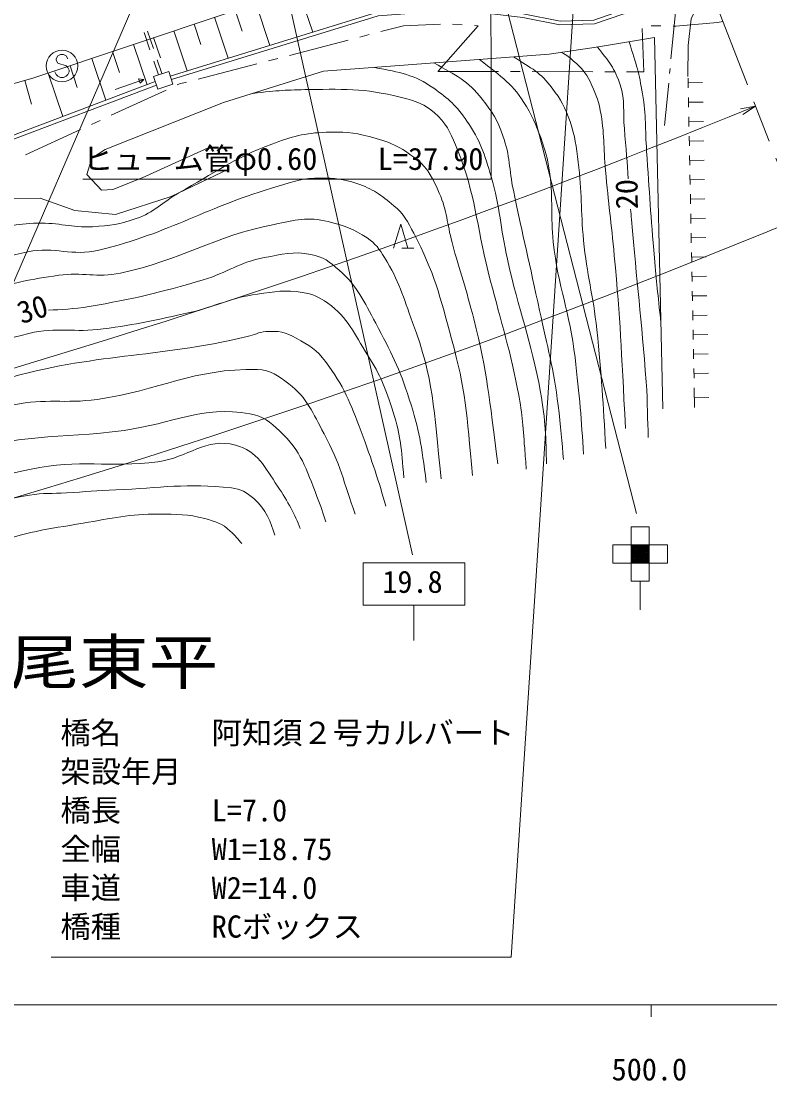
# Model space of a CAD drawing. Units: millimetres, scale not verified. Extents: x 40000 to 680000, y 20000 to 380000.
# Drawn here: x 515924 to 577800, y 198715 to 286228 of the extents above; entities that cross this region are included whole.
import ezdxf
from ezdxf.enums import TextEntityAlignment as Align

# ---------------------------------------------------------------- set-up
doc = ezdxf.new("R2010")
doc.units = ezdxf.units.MM
doc.header["$LTSCALE"] = 1000
doc.linetypes.add('CHAIN', pattern=[18.5, 12, -1.5, 3.5, -1.5])
for name, color, linetype, lineweight in [('M-BGD', 7, 'Continuous', 13), ('M-BMK', 2, 'CHAIN', 13), ('M-BMK-ROW', 30, 'Continuous', 13), ('M-STR-HTXT', 7, 'Continuous', 13), ('M-STR-STRC', 7, 'Continuous', 13), ('M-TTL-BAND', 7, 'Continuous', 13)]:
    doc.layers.add(name, color=color, linetype=linetype, lineweight=lineweight)
doc.layers.add('M-BMK-HTXT', color=7, linetype='Continuous')
doc.styles.add('ＭＳ ゴシック', font='')
doc.styles.get('ＭＳ ゴシック').set_extended_font_data('MS Gothic')

msp = doc.modelspace()

# ---------------------------------------------------------------- linework, layer by layer
at = {"layer": 'M-BGD'}
for p, q in [((538824, 288881), (540019, 285321)), ((570103, 288085), (569630, 283107)), ((533607, 287130), (534183, 285416)), ((535322, 287706), (536488, 284232)), ((531893, 286554), (533031, 283165)), ((526571, 283875), (526090, 285296)), ((526856, 283972), (526374, 285392)), ((528537, 285427), (529647, 282120)), ((530215, 285991), (530778, 284313)), ((526874, 284869), (527432, 283206)), ((523483, 283730), (524063, 282003)), ((525211, 284311), (526327, 280985)), ((521756, 283150), (522916, 279696)), ((527274, 281801), (526892, 282928)), ((527558, 281897), (527176, 283024)), ((518167, 281945), (519372, 278357)), ((519961, 282548), (520564, 280754)), ((569554, 282311), (569516, 281912)), ((516221, 281328), (516775, 279362)), ((523689, 280593), (526049, 281418)), ((525633, 281471), (526049, 281418)), ((525757, 281117), (525633, 281471)), ((526049, 281418), (525757, 281117)), ((569441, 281116), (569108, 277614)), ((571053, 280729), (571037, 281528)), ((571045, 281129), (572244, 281153)), ((571085, 279129), (571069, 279929)), ((571077, 279529), (572277, 279553)), ((571117, 277529), (571101, 278329)), ((571109, 277929), (572309, 277953)), ((571149, 275930), (571133, 276729)), ((571141, 276330), (572341, 276354)), ((571181, 274330), (571165, 275130)), ((571173, 274730), (572373, 274754)), ((571214, 272730), (571198, 273530)), ((571206, 273130), (572405, 273154)), ((571246, 271131), (571230, 271930)), ((571238, 271530), (572437, 271555)), ((571278, 269531), (571262, 270331)), ((571270, 269931), (572470, 269955)), ((546690, 267477), (547290, 269477)), ((547290, 269477), (547890, 267477)), ((571310, 267931), (571294, 268731)), ((571302, 268331), (572502, 268355)), ((547390, 267477), (548390, 267477)), ((571342, 266332), (571326, 267131)), ((571334, 266731), (572534, 266756)), ((571375, 264732), (571358, 265532)), ((571366, 265132), (572566, 265156)), ((571407, 263132), (571391, 263932)), ((571399, 263532), (572598, 263556)), ((571439, 261533), (571423, 262332)), ((571431, 261932), (572631, 261957)), ((571471, 259933), (571455, 260733)), ((571463, 260333), (572663, 260357)), ((571503, 258333), (571487, 259133)), ((571495, 258733), (572695, 258757)), ((571535, 256733), (571519, 257533)), ((571527, 257133), (572727, 257158)), ((571584, 254334), (571552, 255934)), ((571568, 255134), (572767, 255158))]:
    msp.add_line(p, q, dxfattribs=at)
for points in [[(568498, 300204), (567921, 299978), (541184, 289674), (516889, 281516), (477207, 270329), (461190, 266282), (431309, 260462), (403807, 256342)], [(528251, 281689), (545372, 286974), (552088, 287455), (557424, 286837), (560464, 286225), (563245, 286317), (565542, 287101), (566959, 289011), (566773, 290584), (566622, 293023), (566388, 294077)], [(528344, 281404), (545428, 286677), (552081, 287154), (557377, 286540), (560439, 285924), (563300, 286019), (565728, 286847), (567271, 288928), (567072, 290611), (566920, 293065), (566670, 294195)], [(571034, 281667), (571049, 284211), (571304, 286409), (572078, 288006), (573119, 288275)], [(531685, 275914), (525917, 273304), (523487, 272321), (522552, 272278), (521355, 273560), (521760, 274918), (522865, 275638), (532656, 279506), (540900, 282097), (547902, 282623), (559572, 283499), (563626, 284122), (568275, 284874), (568962, 254223)], [(478228, 261754), (489356, 267016), (527010, 281243)], [(478361, 261485), (489474, 266740), (527104, 280957)], [(439680, 213054), (443150, 230547), (443747, 234991), (444263, 238294), (445423, 240690), (448122, 243091), (456902, 247112), (465209, 251245), (469402, 253180), (478669, 257525), (496050, 265125), (510387, 270542), (513952, 271577), (517497, 271608), (520355, 270603), (523717, 270257), (528332, 271743), (533110, 274039)]]:
    msp.add_lwpolyline(points, dxfattribs=at)
msp.add_lwpolyline([(526871, 281669), (528123, 282079), (528468, 281024), (527216, 280615)], close=True, dxfattribs=at)
for points, knots in [([(566164, 284533), (566793, 282581), (566991, 281941), (567280, 280228), (567588, 278403), (567482, 277348), (567616, 275502), (567865, 272062), (567950, 270131), (568263, 266696), (568456, 264577), (568521, 263894), (568804, 261275)], [0, 0, 0, 0, 1, 1, 1, 2, 2, 2, 3, 3, 3, 4, 4, 4, 4]), ([(565869, 252587), (565507, 259467), (565460, 261297), (564943, 266860), (564687, 269614), (564469, 271149), (564214, 273903), (564036, 275835), (564156, 276947), (563784, 278852), (563594, 279820), (563377, 280347), (562945, 281234), (562574, 281997), (562231, 282376), (561587, 282928), (561218, 283243), (561059, 283367), (560580, 283654)], [0, 0, 0, 0, 1, 1, 1, 2, 2, 2, 3, 3, 3, 4, 4, 4, 5, 5, 5, 6, 6, 6, 6]), ([(563531, 284108), (564520, 282892), (564972, 282336), (565421, 280982), (565868, 279632), (565652, 278775), (565775, 277358), (565918, 275719), (566009, 274482), (566104, 273197)], [0, 0, 0, 0, 1, 1, 1, 2, 2, 2, 3, 3, 3, 3]), ([(550039, 282783), (551918, 281725), (552828, 281330), (554030, 279799), (554870, 278728), (555294, 278050), (555744, 276765), (556337, 275075), (556244, 274016), (556602, 272261), (557396, 268372), (557949, 266216), (558768, 262333), (559413, 259274), (559933, 257583), (560304, 254479), (560501, 252831), (560638, 251383), (560736, 250022)], [0, 0, 0, 0, 1, 1, 1, 2, 2, 2, 3, 3, 3, 4, 4, 4, 5, 5, 5, 6, 6, 6, 6]), ([(553811, 283067), (555689, 281571), (556587, 281027), (557678, 279185), (558333, 278079), (558599, 277394), (559012, 276176), (559345, 275196), (559474, 274621), (559611, 273595), (559901, 271428), (559667, 270180), (559900, 268006), (560303, 264233), (561270, 262229), (561701, 258459), (562064, 255282), (562244, 253272), (562397, 250456)], [0, 0, 0, 0, 1, 1, 1, 2, 2, 2, 3, 3, 3, 4, 4, 4, 5, 5, 5, 6, 6, 6, 6]), ([(556609, 283277), (558127, 282343), (558839, 281980), (559809, 280703), (560549, 279728), (560886, 279096), (561286, 277939), (561722, 276678), (561792, 275913), (561963, 274590), (562289, 272079), (562157, 270642), (562404, 268122), (562687, 265229), (563197, 263652), (563500, 260761), (563903, 256919), (564029, 254718), (564242, 250938)], [0, 0, 0, 0, 1, 1, 1, 2, 2, 2, 3, 3, 3, 4, 4, 4, 5, 5, 5, 6, 6, 6, 6]), ([(545127, 282414), (547310, 281967), (548357, 281849), (550017, 280689), (551256, 279824), (551917, 279219), (552769, 277971), (553870, 276361), (554228, 275269), (554767, 273394), (555518, 270783), (555520, 269222), (556113, 266570), (557078, 262256), (558047, 259936), (558848, 255589), (559279, 253256), (559293, 251724), (559347, 249659)], [0, 0, 0, 0, 1, 1, 1, 2, 2, 2, 3, 3, 3, 4, 4, 4, 5, 5, 5, 6, 6, 6, 6]), ([(535040, 280255), (537195, 280520), (537883, 280547), (539712, 280581), (542885, 280641), (544737, 280644), (547800, 279813), (548913, 279511), (549561, 279190), (550379, 278378), (551266, 277496), (551515, 276766), (551983, 275606), (553503, 271841), (553531, 269464), (554521, 265527), (555474, 261742), (556199, 259665), (556957, 255836), (557329, 253957), (557380, 252876), (557538, 250968), (557588, 250355), (557631, 249775), (557667, 249220)], [0, 0, 0, 0, 1, 1, 1, 2, 2, 2, 3, 3, 3, 4, 4, 4, 5, 5, 5, 6, 6, 6, 7, 7, 7, 8, 8, 8, 8]), ([(439449, 211428), (441636, 214013), (442198, 214672), (443982, 216734), (446155, 219246), (447184, 220837), (449600, 223116), (452338, 225698), (453738, 227764), (457339, 228854), (459050, 229372), (460218, 229380), (461914, 228818), (463094, 228427), (463631, 227914), (464747, 227366), (465366, 227062), (465674, 226754), (466353, 226628), (466891, 226529), (467234, 226493), (467754, 226667), (469363, 227203), (470001, 228067), (471387, 229046), (472794, 230039), (473708, 230496), (474819, 231812), (476135, 233370), (476320, 234621), (477397, 236353), (478406, 237977), (478974, 238898), (480195, 240371), (481784, 242288), (483012, 243047), (484798, 244783), (485907, 245861), (486598, 246399), (487627, 247555), (489707, 249893), (490513, 251508), (492620, 253822), (494843, 256262), (496084, 257655), (498594, 259799), (501084, 261926), (502599, 262997), (505391, 264707), (508181, 266418), (509680, 267593), (512764, 268689), (514452, 269289), (515478, 269487), (517269, 269547), (519052, 269607), (520047, 269144), (521827, 269257), (523255, 269348), (524081, 269440), (525429, 269919), (526947, 270458), (527562, 271250), (528962, 272046), (531903, 273716), (533466, 274872), (536628, 276073), (538315, 276714), (539338, 276981), (541141, 277058), (542528, 277117), (543332, 277043), (544678, 276706), (546339, 276289), (547295, 275878), (548626, 274802), (549644, 273979), (549958, 273212), (550483, 272014), (551141, 270514), (551111, 269538), (551536, 267956), (552202, 265479), (552710, 264127), (553329, 261637), (554472, 257042), (554584, 255341), (555321, 249678)], [0, 0, 0, 0, 1, 1, 1, 2, 2, 2, 3, 3, 3, 4, 4, 4, 5, 5, 5, 6, 6, 6, 7, 7, 7, 8, 8, 8, 9, 9, 9, 10, 10, 10, 11, 11, 11, 12, 12, 12, 13, 13, 13, 14, 14, 14, 15, 15, 15, 16, 16, 16, 17, 17, 17, 18, 18, 18, 19, 19, 19, 20, 20, 20, 21, 21, 21, 22, 22, 22, 23, 23, 23, 24, 24, 24, 25, 25, 25, 26, 26, 26, 27, 27, 27, 28, 28, 28, 29, 29, 29, 29]), ([(478217, 233249), (479313, 235386), (479826, 236084), (481047, 237774), (483806, 241589), (486965, 242267), (489923, 245930), (491653, 248073), (492070, 249671), (493766, 251842), (495391, 253922), (496435, 254999), (498401, 256760), (502368, 260313), (504901, 262021), (509578, 264569), (512110, 265948), (513658, 266601), (516482, 267181), (518724, 267642), (520116, 266779), (522340, 267318), (528317, 268766), (531259, 270909), (537171, 272605), (538499, 272987), (539264, 273296), (540646, 273275), (541840, 273256), (542536, 273204), (543669, 272828), (544995, 272389), (545649, 271864), (546730, 270981), (547576, 270290), (547856, 269680), (548367, 268715), (550059, 265517), (550554, 263490), (551500, 259997), (552666, 255695), (552751, 253940), (553220, 248715)], [0, 0, 0, 0, 1, 1, 1, 2, 2, 2, 3, 3, 3, 4, 4, 4, 5, 5, 5, 6, 6, 6, 7, 7, 7, 8, 8, 8, 9, 9, 9, 10, 10, 10, 11, 11, 11, 12, 12, 12, 13, 13, 13, 14, 14, 14, 14]), ([(566297, 270699), (566319, 270431), (566342, 270152), (566367, 269860), (566811, 264613), (567187, 261685), (567580, 256433), (567715, 254617), (567681, 253318), (567756, 251856)], [0, 0, 0, 0, 1, 1, 1, 2, 2, 2, 3, 3, 3, 3]), ([(479131, 229631), (479199, 229750), (479218, 229780), (479274, 229876), (480570, 232097), (481060, 233514), (482683, 235508), (484831, 238147), (486423, 239277), (488900, 241610), (489769, 242428), (490465, 242679), (491208, 243612), (493653, 246682), (493788, 249302), (496457, 252179), (499367, 255315), (501372, 256739), (504910, 259144), (507957, 261215), (509645, 262535), (513091, 263837), (515321, 264679), (516670, 264899), (519029, 265239), (521001, 265524), (522178, 265008), (524127, 265424), (529221, 266513), (531733, 268432), (536843, 269448), (538555, 269788), (539618, 270113), (541307, 269672), (542627, 269328), (543394, 269082), (544527, 268324), (545226, 267855), (545506, 267421), (545950, 266707), (547156, 264769), (547492, 263489), (548280, 261346), (550048, 256538), (549994, 254378), (550636, 248444)], [0, 0, 0, 0, 1, 1, 1, 2, 2, 2, 3, 3, 3, 4, 4, 4, 5, 5, 5, 6, 6, 6, 7, 7, 7, 8, 8, 8, 9, 9, 9, 10, 10, 10, 11, 11, 11, 12, 12, 12, 13, 13, 13, 14, 14, 14, 15, 15, 15, 15]), ([(518190, 262365), (519209, 262405), (520260, 262449), (521536, 262664), (525262, 263294), (527333, 263794), (530957, 264863), (532979, 265460), (533955, 266341), (536033, 266702), (537510, 266958), (538393, 267261), (539864, 266967), (540886, 266763), (541421, 266369), (542197, 265674), (543749, 264286), (544239, 263120), (545224, 261286), (546494, 258923), (547183, 257560), (548004, 255006), (548844, 252394), (548984, 251305), (549408, 248124)], [0, 0, 0, 0, 1, 1, 1, 2, 2, 2, 3, 3, 3, 4, 4, 4, 5, 5, 5, 6, 6, 6, 7, 7, 7, 8, 8, 8, 8]), ([(492845, 240009), (493174, 240357), (493507, 240735), (493849, 241156), (495782, 243531), (496324, 245247), (498083, 247753), (499086, 249182), (499631, 250014), (500849, 251264), (503374, 253856), (505089, 255053), (508200, 256900), (511250, 258711), (513117, 259599), (516562, 260437), (518892, 261004), (520314, 260486), (522689, 260811), (525506, 261196), (527068, 261539), (529841, 262168), (532058, 262670), (533205, 263394), (535459, 263687), (536893, 263873), (537731, 264071), (539156, 263833), (540037, 263686), (540534, 263457), (541261, 262937), (542975, 261710), (543421, 260439), (544549, 258659), (545629, 256955), (546072, 255876), (546665, 253947), (547296, 251897), (547352, 250996), (547545, 248527)], [0, 0, 0, 0, 1, 1, 1, 2, 2, 2, 3, 3, 3, 4, 4, 4, 5, 5, 5, 6, 6, 6, 7, 7, 7, 8, 8, 8, 9, 9, 9, 10, 10, 10, 11, 11, 11, 12, 12, 12, 13, 13, 13, 13]), ([(495432, 240674), (497741, 243616), (498633, 245646), (501179, 248446), (502618, 250030), (503437, 250928), (505109, 252265), (506270, 253194), (506956, 253700), (508293, 254351), (510586, 255470), (511962, 255924), (514413, 256632), (522104, 258857), (526809, 258343), (534601, 260181), (535211, 260325), (535528, 260538), (536153, 260591), (537152, 260676), (537789, 260545), (538661, 260050), (539714, 259454), (540360, 259088), (541081, 258116), (542592, 256083), (543132, 254707), (544020, 252335), (544916, 249941), (545526, 248127), (546051, 246185)], [0, 0, 0, 0, 1, 1, 1, 2, 2, 2, 3, 3, 3, 4, 4, 4, 5, 5, 5, 6, 6, 6, 7, 7, 7, 8, 8, 8, 9, 9, 9, 10, 10, 10, 10]), ([(498358, 241426), (499319, 242842), (500166, 244178), (501643, 245747), (504262, 248528), (505778, 250157), (509042, 252142), (511278, 253502), (512737, 254005), (515298, 254542), (517939, 255096), (519520, 254616), (522192, 254994), (527406, 255730), (530181, 257579), (535445, 257457), (536559, 257432), (537151, 256947), (538040, 256275), (539615, 255086), (540007, 253879), (540956, 252149), (542296, 249708), (542595, 248101), (543522, 245524)], [0, 0, 0, 0, 1, 1, 1, 2, 2, 2, 3, 3, 3, 4, 4, 4, 5, 5, 5, 6, 6, 6, 7, 7, 7, 8, 8, 8, 8]), ([(500933, 242087), (501621, 243036), (502125, 243798), (503106, 244764), (505662, 247278), (507116, 248952), (510449, 250273), (515592, 252311), (518969, 251658), (524446, 252435), (528497, 253010), (530795, 254481), (534832, 253809), (535925, 253627), (536468, 253132), (537284, 252382), (539076, 250736), (539474, 249234), (540373, 246973), (540673, 246217), (540903, 245536), (541093, 244889)], [0, 0, 0, 0, 1, 1, 1, 2, 2, 2, 3, 3, 3, 4, 4, 4, 5, 5, 5, 6, 6, 6, 7, 7, 7, 7]), ([(503553, 242761), (504740, 244002), (505913, 245053), (507770, 246120), (510985, 247970), (513113, 248460), (516741, 249237), (520744, 250095), (523145, 249316), (527205, 249844), (529757, 250175), (531166, 251887), (533650, 251214), (535482, 250718), (536053, 249384), (537121, 247815), (537976, 246559), (538544, 245454), (538995, 244341)], [0, 0, 0, 0, 1, 1, 1, 2, 2, 2, 3, 3, 3, 4, 4, 4, 5, 5, 5, 6, 6, 6, 6]), ([(507725, 243833), (508420, 244324), (509202, 244779), (510127, 245207), (512518, 246313), (514007, 246645), (516604, 247084), (517786, 247284), (518471, 247198), (519667, 247271), (521263, 247368), (522155, 247452), (523752, 247520), (527478, 247680), (529592, 248095), (533298, 247676), (534093, 247587), (534556, 247334), (535149, 246796), (536175, 245865), (536580, 244879), (536876, 243787)], [0, 0, 0, 0, 1, 1, 1, 2, 2, 2, 3, 3, 3, 4, 4, 4, 5, 5, 5, 6, 6, 6, 7, 7, 7, 7]), ([(501734, 234360), (503535, 236259), (504494, 237433), (506559, 239077), (508968, 240994), (510548, 241847), (513418, 242964), (516267, 244073), (518019, 244259), (521034, 244769), (523469, 245180), (524843, 245541), (527312, 245514), (528799, 245497), (529667, 245535), (531103, 245146), (531982, 244907), (532539, 244751), (533199, 244123), (533575, 243764), (533889, 243421), (534159, 243077)], [0, 0, 0, 0, 1, 1, 1, 2, 2, 2, 3, 3, 3, 4, 4, 4, 5, 5, 5, 6, 6, 6, 7, 7, 7, 7])]:
    msp.add_open_spline(points, degree=3, knots=knots, dxfattribs=at)
at = {"layer": 'M-BMK'}
msp.add_line((564932, 309411), (581234, 267321), dxfattribs=at)
msp.add_arc((272175, 1065266), 810570, 283.84559, 291.17231, dxfattribs=at)
at = {"layer": 'M-BMK-ROW'}
for p, q in [((573487, 286110), (573917, 286212)), ((545651, 285368), (547512, 285851)), ((547512, 285851), (550587, 285973)), ((553690, 285840), (550376, 282096)), ((551586, 285974), (552384, 285923)), ((553382, 285860), (553690, 285840)), ((567375, 282045), (567245, 285634)), ((567999, 285857), (568799, 285843)), ((569799, 285825), (570033, 285821)), ((570033, 285821), (573487, 286110)), ((538102, 283407), (542941, 284664)), ((543909, 284915), (544684, 285116)), ((530552, 281446), (535392, 282703)), ((536360, 282954), (537134, 283155)), ((550367, 282086), (555367, 282074)), ((556367, 282071), (557167, 282069)), ((558167, 282067), (563167, 282055)), ((564167, 282052), (564967, 282050)), ((565967, 282048), (567375, 282045)), ((528822, 280959), (529010, 281045)), ((529010, 281045), (529585, 281194)), ((523370, 278455), (527914, 280542)), ((521734, 277704), (522461, 278038)), ((516282, 275200), (520826, 277286))]:
    msp.add_line(p, q, dxfattribs=at)
at = {"layer": 'M-STR-HTXT'}
for q in [(575374, 278978), (575563, 278516)]:
    msp.add_line((576625, 279221), q, dxfattribs=at)
for points in [[(562645, 303887), (556435, 208916), (518414, 208916)], [(554748, 296770), (554767, 273194), (521017, 273194)], [(525066, 287255), (512732, 258783), (480232, 258783)]]:
    msp.add_lwpolyline(points, dxfattribs=at)
for centre, start, end in [((328796, 883448), 265.89302, 292.30143), ((329369, 872906), 276.47487, 292.58869)]:
    msp.add_arc(centre, 653077, start, end, dxfattribs=at)
at = {"layer": 'M-STR-STRC'}
for p, q in [((554173, 294680), (566787, 245560)), ((537894, 288569), (548265, 242155)), ((518947, 283354), (518829, 283118)), ((518829, 283118), (518829, 283000)), ((518829, 283000), (518947, 282763)), ((519183, 283473), (518947, 283354)), ((518947, 282763), (519656, 282527)), ((519419, 283473), (519183, 283473)), ((519656, 283354), (519419, 283473)), ((519774, 283118), (519656, 283354)), ((518829, 281818), (518710, 282054)), ((518947, 281700), (518829, 281818)), ((519656, 282527), (519774, 282409)), ((519774, 281818), (519656, 281700)), ((519774, 282409), (519892, 282173)), ((519892, 282054), (519774, 281818)), ((519892, 282173), (519892, 282054)), ((519183, 281582), (518947, 281700)), ((519419, 281582), (519183, 281582)), ((519656, 281700), (519419, 281582)), ((566338, 244473), (567838, 244473)), ((566338, 242973), (566338, 244473)), ((567838, 244473), (567838, 242973)), ((564838, 241473), (564838, 242973)), ((564838, 242973), (566338, 242973)), ((566338, 242973), (567838, 242973)), ((566338, 241473), (566338, 242973)), ((566338, 242835), (566476, 242973)), ((566338, 242693), (566618, 242973)), ((566338, 242552), (566759, 242973)), ((566338, 242411), (566900, 242973)), ((566338, 242269), (567042, 242973)), ((566338, 242128), (567183, 242973)), ((566338, 241986), (567325, 242973)), ((566338, 241845), (567466, 242973)), ((566338, 241703), (567608, 242973)), ((566338, 241562), (567749, 242973)), ((567769, 241473), (566338, 242904)), ((567628, 241473), (566338, 242763)), ((567487, 241473), (566338, 242621)), ((567345, 241473), (566338, 242480)), ((566390, 241473), (567838, 242921)), ((567838, 241545), (566411, 242973)), ((566532, 241473), (567838, 242779)), ((567838, 241687), (566552, 242973)), ((566673, 241473), (567838, 242638)), ((567838, 241828), (566694, 242973)), ((566815, 241473), (567838, 242496)), ((567838, 241970), (566835, 242973)), ((567838, 242111), (566976, 242973)), ((567838, 242253), (567118, 242973)), ((567838, 242394), (567259, 242973)), ((567838, 242535), (567401, 242973)), ((567838, 242677), (567542, 242973)), ((567838, 242818), (567684, 242973)), ((567838, 242960), (567825, 242973)), ((567838, 242973), (569338, 242973)), ((567838, 242973), (567838, 241473)), ((569338, 242973), (569338, 241473)), ((567204, 241473), (566338, 242338)), ((567062, 241473), (566338, 242197)), ((566921, 241473), (566338, 242055)), ((566779, 241473), (566338, 241914)), ((566638, 241473), (566338, 241773)), ((566497, 241473), (566338, 241631)), ((566956, 241473), (567838, 242355)), ((567097, 241473), (567838, 242213)), ((567239, 241473), (567838, 242072)), ((567380, 241473), (567838, 241931)), ((567522, 241473), (567838, 241789)), ((567663, 241473), (567838, 241648)), ((544185, 241502), (552585, 241502)), ((544185, 238002), (544185, 241502)), ((552585, 241502), (552585, 238002)), ((566338, 241473), (564838, 241473)), ((566355, 241473), (566338, 241490)), ((566338, 239973), (566338, 241473)), ((567838, 241473), (566338, 241473)), ((567805, 241473), (567838, 241506)), ((569338, 241473), (567838, 241473)), ((567838, 241473), (567838, 239973)), ((567838, 239973), (566338, 239973)), ((567095, 239973), (567095, 237623)), ((552585, 238002), (544185, 238002)), ((548385, 238002), (548385, 235070))]:
    msp.add_line(p, q, dxfattribs=at)
msp.add_circle((519301, 282527), 1300, dxfattribs=at)
at = {"layer": 'M-TTL-BAND'}
for p, q in [((40000, 205000), (579000, 205000)), ((568000, 205000), (568000, 204000))]:
    msp.add_line(p, q, dxfattribs=at)

# ---------------------------------------------------------------- texts
at = {"layer": 'M-BGD', "style": 'ＭＳ ゴシック'}
for s, rotation, p in [('20', 90.923, (567447, 270718)), ('30', 17.445, (516100, 260679))]:
    msp.add_text(s, height=1833, rotation=rotation, dxfattribs=at).set_placement(p, align=Align.BOTTOM_LEFT)
at = {"layer": 'M-BMK-HTXT', "style": 'ＭＳ ゴシック', "width": 1.15}
msp.add_text('字高尾東平', height=3666, dxfattribs=at).set_placement((517829, 230374), align=Align.BOTTOM_CENTER)
at = {"layer": 'M-STR-HTXT', "style": 'ＭＳ ゴシック'}
msp.add_text('ヒューム管φ0.60\u3000\u3000L=37.90', height=1833, dxfattribs=at).set_placement((521017, 273394), align=Align.BOTTOM_LEFT)
for s, p in [('橋名\u3000\u3000\u3000阿知須２号カルバート', (519171, 228373)), ('架設年月\u3000', (519171, 225173)), ('橋長\u3000\u3000\u3000L=7.0', (519171, 221973)), ('全幅\u3000\u3000\u3000W1=18.75', (519171, 218773)), ('車道\u3000\u3000\u3000W2=14.0', (519171, 215573)), ('橋種\u3000\u3000\u3000RCボックス', (519171, 212373))]:
    msp.add_text(s, height=1833, dxfattribs=at).set_placement(p, align=Align.TOP_LEFT)
at = {"layer": 'M-STR-STRC', "style": 'ＭＳ ゴシック'}
msp.add_text('19.8', height=1833, dxfattribs=at).set_placement((545772, 238465), align=Align.BOTTOM_LEFT)
at = {"layer": 'M-TTL-BAND', "style": 'ＭＳ ゴシック'}
msp.add_text('500.0', height=1833, dxfattribs=at).set_placement((567844, 198195), align=Align.BOTTOM_CENTER)

doc.saveas('drawing.dxf')
